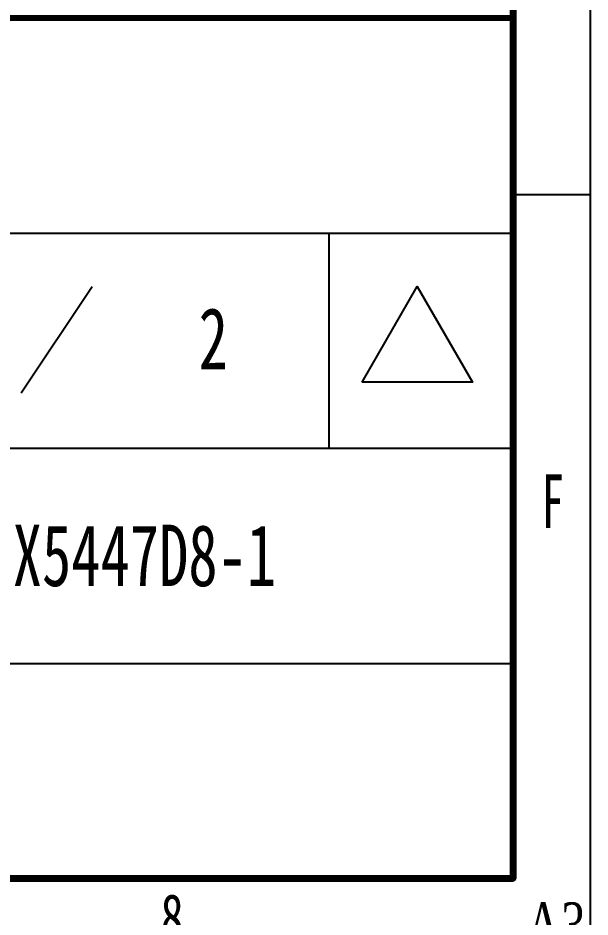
# Model space of a CAD drawing. Header units: millimetres. Extents: x -705761 to 1364679, y -410401 to 446404.
# Drawn here: x -519747 to -516024, y 202226 to 208076 of the extents above; entities that cross this region are included whole.
import ezdxf
from ezdxf.enums import TextEntityAlignment as Align

# ---------------------------------------------------------------- set-up
doc = ezdxf.new("R2010")
doc.units = ezdxf.units.MM
doc.layers.add('TK', color=7, linetype='Continuous')
doc.layers.add('模板-签名-公用', color=3, linetype='Continuous')
doc.layers.add('图框', color=7, linetype='Continuous', lineweight=13)
doc.styles.get("Standard").update_dxf_attribs({"font": 'arial.ttf'})
doc.styles.add('Style-Times New Roman', font='times.ttf')
doc.styles.add('Style-仿宋_GB2312', font='')
doc.styles.add('宋体', font='', dxfattribs={"width": 0.7, "height": 2.5})
doc.styles.add('宋体_1', font='', dxfattribs={"width": 0.7, "height": 2.386364})
doc.styles.get('Style-仿宋_GB2312').set_extended_font_data('仿宋_GB2312')
doc.styles.get('宋体').set_extended_font_data('SimSun')
doc.styles.get('宋体_1').set_extended_font_data('SimSun')

# ---------------------------------------------------------------- blocks, each defined once
blk = doc.blocks.new('BSIET_专用图框_A3_6')
at = {"layer": '图框', "color": 7, "linetype": 'Continuous', "lineweight": 25}
blk.add_line((0, 49.5), (-5, 49.5), dxfattribs=at)
at = {"layer": '图框', "lineweight": 25}
blk.add_lwpolyline([(-420, 297), (0, 297), (0, 0), (-420, 0)], close=True, dxfattribs=at)
at = {"layer": '图框', "lineweight": 100}
blk.add_lwpolyline([(-395, 292), (-5, 292), (-5, 5), (-395, 5)], close=True, dxfattribs=at)
at = {"layer": 'TK', "style": '宋体', "width": 0.7, "flags": 3}
for tag, p in [('LZHQ_N会签6_T6_H6', (-407.253, 57.082)), ('LZHQ_N会签5_T6_H6', (-407.253, 49.082)), ('LZHQ_N会签4_T6_H6', (-407.253, 41.082)), ('LZHQ_N会签3_T6_H6', (-407.253, 33.082)), ('LZHQ_N会签2_T6_H6', (-407.253, 25.082)), ('LZHQ_N会签1_T6_H6', (-407.253, 17.082))]:
    blk.add_attdef(tag, text='', height=2.5, dxfattribs=at).set_placement(p, align=Align.MIDDLE)
at = {"layer": '图框', "color": 7, "linetype": 'Continuous', "lineweight": 25}
for s, height, style, width, p in [('F', 3.5, 'Style-仿宋_GB2312', 0.628572, (-2.426, 29.556)), ('8', 3, 'Style-仿宋_GB2312', 0.733334, (-27.201, 2.5)), ('A3', 3, 'Style-Times New Roman', 0.7, (-2.232, 1.953))]:
    blk.add_text(s, height=height, dxfattribs=dict(at, style=style, width=width)).set_placement(p, align=Align.MIDDLE_CENTER)
at = {"layer": '模板-签名-公用', "style": '宋体', "width": 0.7}
blk.add_attdef('LZTQINS', text='', height=2, dxfattribs=at).set_placement((-5, 5), align=Align.MIDDLE)
at = {"layer": '模板-签名-公用', "style": '宋体', "width": 0.7, "flags": 3}
blk.add_attdef('LZFRAME', (-40.909, 2.064), '', height=3, dxfattribs=at)
blk = doc.blocks.new('BSIET_材料表_5')
at = {"layer": '图框', "color": 7, "linetype": 'Continuous', "lineweight": 100}
for p, q in [((0, 0), (0, 287)), ((-390, 0), (0, 0))]:
    blk.add_line(p, q, dxfattribs=at)
at = {"layer": '图框', "color": 7, "linetype": 'Continuous', "lineweight": 80}
for p, q in [((-390.122, 56), (-0.122, 56)), ((-390.122, 56), (-0.122, 56)), ((-390, 56), (0, 56))]:
    blk.add_line(p, q, dxfattribs=at)
at = {"layer": '图框', "color": 7, "linetype": 'Continuous', "lineweight": 20}
blk.add_line((0, 56), (0, 0), dxfattribs=at)
at = {"layer": '图框', "color": 7, "linetype": 'Continuous', "lineweight": 25}
for p, q in [((-282, 42), (0, 42)), ((-12, 42), (-12, 28)), ((-27.406, 38.515), (-32.027, 31.584)), ((-282, 28), (0, 28)), ((-282, 14), (0, 14))]:
    blk.add_line(p, q, dxfattribs=at)
at = {"layer": '图框', "color": 7, "linetype": 'Continuous', "lineweight": 25, "flags": 128}
blk.add_lwpolyline([(-9.84, 32.298), (-6.24, 38.534), (-2.64, 32.298), (-9.84, 32.298)], dxfattribs=at)
at = {"layer": '图框', "color": 7, "linetype": 'Continuous', "lineweight": 20, "flags": 128}
blk.add_lwpolyline([(-2.64, 32.298), (-9.84, 32.298), (-6.24, 38.534), (-2.64, 32.298)], dxfattribs=at)
at = {"layer": '图框', "style": '宋体_1', "width": 0.7, "flags": 3}
for tag, height, p in [('N审定_T5', 2.5, (-250.932, 52.29)), ('N审核_T5', 2.5, (-250.932, 45.29)), ('N校对_T5', 2.5, (-250.932, 38.29)), ('LZCO_NCB-W67-H36-D10_T7', 3, (-322.972, 34.135)), ('LZCO_NCB-W67-H36-D10_T7', 3, (-322.972, 34.135)), ('N设计_T5', 2.5, (-250.932, 31.29)), ('N制图_T5', 2.5, (-250.932, 24.29))]:
    blk.add_attdef(tag, text='', height=height, dxfattribs=at).set_placement(p, align=Align.MIDDLE_CENTER)
at = {"layer": '图框', "color": 7, "style": 'Style-仿宋_GB2312', "width": 0.7}
for tag, height, p in [('质量', 3, (-191, 52.5)), ('比例', 3, (-191, 45.5)), ('出图日期', 3, (-191, 38.5)), ('总页数', 4, (-19.517, 35.142)), ('页码', 4, (-38.162, 35.008)), ('版本号', 2.5, (-6.095, 34.926)), ('专业', 3, (-191, 31.5)), ('项目编号', 3, (-191, 24.5)), ('图号', 4, (-24, 21)), ('设计阶段', 3, (-220, 17.5))]:
    blk.add_attdef(tag, text='', height=height, dxfattribs=at).set_placement(p, align=Align.MIDDLE)
at = {"layer": '图框', "style": '宋体_1', "width": 0.7, "flags": 3}
for tag, p in [('N审定_T6_H12_MV0.5_W15', (-231.906, 51.507)), ('N审核_T6_H12_MV0.5_W15', (-231.906, 44.507)), ('N校对_T6_H12_MV0.5_W15', (-231.906, 37.507)), ('N设计_T6_H12_MV0.5_W15', (-231.906, 30.507)), ('N制图_T6_H12_MV0.5_W15', (-231.906, 23.507))]:
    blk.add_attdef(tag, text='', height=1.5, dxfattribs=at).set_placement(p, align=Align.CENTER)
at = {"layer": '图框', "color": 7, "lineweight": 30, "width": 0.7, "flags": 104}
for tag, p in [('项目名称', (-79.178, 49.101)), ('子项', (-111.074, 34.832)), ('图名', (-111, 21))]:
    blk.add_attdef(tag, text='', height=4, dxfattribs=at).set_placement(p, align=Align.MIDDLE_CENTER)
at = {"layer": '图框', "style": '宋体', "width": 0.7, "flags": 3}
blk.add_attdef('LZBARCODE_T1', text='', height=3, dxfattribs=at).set_placement((-364.444, 3.341), align=Align.BOTTOM_RIGHT)

msp = doc.modelspace()

# ---------------------------------------------------------------- block references
at = {"layer": '图框', "color": 1, "lineweight": 35, "xscale": 100, "yscale": 100, "zscale": 100}
msp.add_blockref('BSIET_专用图框_A3_6', (-516024.39, 201975.8), dxfattribs=at)
at = {"layer": '图框', "color": 1, "lineweight": 35}
ref = msp.add_blockref('BSIET_材料表_5', (-516524.39, 202475.8), dxfattribs=dict(at, xscale=100, yscale=100, zscale=100))
ref.add_attrib('图号', 'X5447D8-1', dxfattribs={"color": 7, "height": 400, "style": 'Style-仿宋_GB2312', "width": 0.7}).set_placement((-518924.39, 204575.8), align=Align.MIDDLE)
ref.add_attrib('总页数', '2', dxfattribs={"color": 7, "height": 400, "style": 'Style-仿宋_GB2312', "width": 0.7}).set_placement((-518476.05, 205989.98), align=Align.MIDDLE)

doc.saveas('drawing.dxf')
